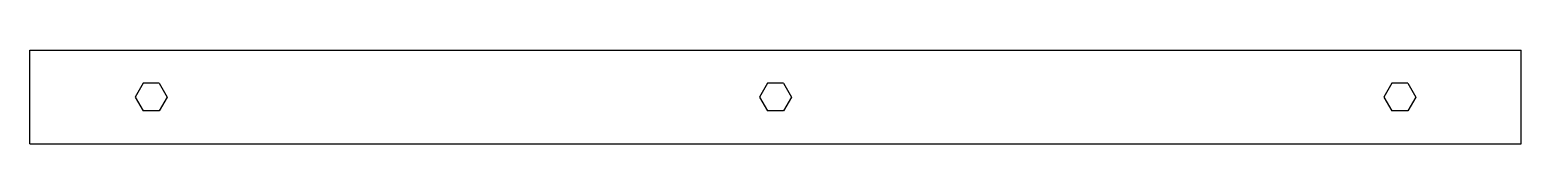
# Model space of a CAD drawing. Extents: x 0 to 287, y 0 to 18.
import ezdxf

# ---------------------------------------------------------------- set-up
doc = ezdxf.new("R2010")
doc.units = 0
doc.layers.add('CUT', color=1, linetype='CONTINUOUS')

msp = doc.modelspace()

# ---------------------------------------------------------------- linework, layer by layer
at = {"layer": 'CUT'}
for p, q in [((0, 0), (0, 18)), ((0, 18), (286.64, 18)), ((286.64, 0), (286.64, 18)), ((21.7756, 11.675), (20.2312, 9)), ((24.8644, 11.675), (21.7756, 11.675)), ((24.8644, 11.675), (26.4088, 9)), ((141.7756, 11.675), (140.2312, 9)), ((144.8644, 11.675), (141.7756, 11.675)), ((144.8644, 11.675), (146.4088, 9)), ((261.7756, 11.675), (260.2312, 9)), ((264.8644, 11.675), (261.7756, 11.675)), ((264.8644, 11.675), (266.4088, 9)), ((20.2312, 9), (21.7756, 6.325)), ((26.4088, 9), (24.8644, 6.325)), ((140.2312, 9), (141.7756, 6.325)), ((146.4088, 9), (144.8644, 6.325)), ((260.2312, 9), (261.7756, 6.325)), ((266.4088, 9), (264.8644, 6.325)), ((24.8644, 6.325), (21.7756, 6.325)), ((144.8644, 6.325), (141.7756, 6.325)), ((264.8644, 6.325), (261.7756, 6.325)), ((0, 0), (286.64, 0))]:
    msp.add_line(p, q, dxfattribs=at)

doc.saveas('drawing.dxf')
